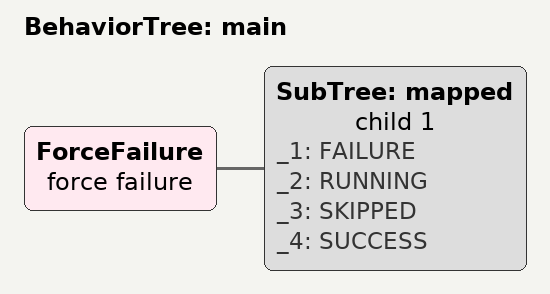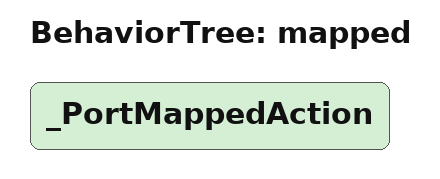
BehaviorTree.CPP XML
<?xml version="1.0" encoding="UTF-8"?>
<root BTCPP_format="4" main_tree_to_execute="main">
  <BehaviorTree ID="main">
    <ForceFailure name="force failure">
      <SubTree ID="mapped" name="child 1" _1="FAILURE" _2="RUNNING" _3="SKIPPED" _4="SUCCESS" />
    </ForceFailure>
  </BehaviorTree>

  <BehaviorTree ID="mapped">
    <_PortMappedAction />
  </BehaviorTree>
</root>
